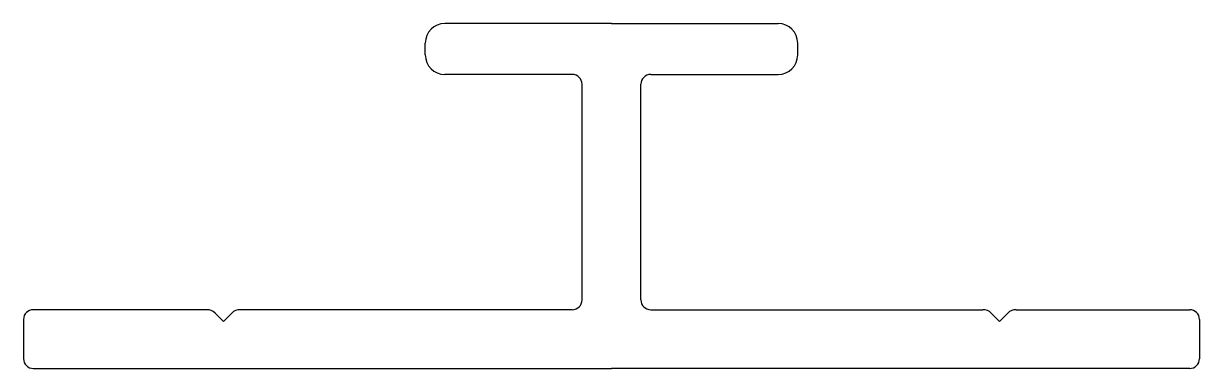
# Model space of a CAD drawing. Extents: x 675.8 to 705.8, y 711.7 to 720.5.
import ezdxf

# ---------------------------------------------------------------- set-up
doc = ezdxf.new("R2010")
doc.units = 0
doc.layers.get('0').update_dxf_attribs({"linetype": 'CONTINUOUS'})

msp = doc.modelspace()

# ---------------------------------------------------------------- linework, layer by layer
at = {"color": 0}
for p, q in [((690.81, 720.514), (686.56, 720.514)), ((690.81, 720.514), (695.06, 720.514)), ((686.06, 719.714), (686.06, 720.014)), ((695.56, 719.714), (695.56, 720.014)), ((689.81, 719.214), (686.56, 719.214)), ((691.81, 719.214), (695.06, 719.214)), ((690.06, 713.464), (690.06, 718.964)), ((691.56, 713.464), (691.56, 718.964)), ((680.486, 713.214), (676.06, 713.214)), ((680.91, 712.914), (680.698, 713.126)), ((680.91, 712.914), (681.122, 713.126)), ((689.81, 713.214), (681.334, 713.214)), ((691.81, 713.214), (700.286, 713.214)), ((700.71, 712.914), (700.498, 713.126)), ((700.71, 712.914), (700.922, 713.126)), ((701.134, 713.214), (705.56, 713.214)), ((675.81, 712.964), (675.81, 711.964)), ((705.81, 712.964), (705.81, 711.964)), ((676.06, 711.714), (690.81, 711.714)), ((705.56, 711.714), (690.81, 711.714))]:
    msp.add_line(p, q, dxfattribs=at)
for centre, radius, start, end in [((686.56, 720.014), 0.5, 90, 180), ((695.06, 720.014), 0.5, 0, 90), ((686.56, 719.714), 0.5, 180, 270), ((695.06, 719.714), 0.5, 270, 0), ((689.81, 718.964), 0.25, 0, 90), ((691.81, 718.964), 0.25, 90, 180), ((689.81, 713.464), 0.25, 270, 0), ((691.81, 713.464), 0.25, 180, 270), ((676.06, 712.964), 0.25, 90, 180), ((680.486, 712.914), 0.3, 45, 90), ((681.334, 712.914), 0.3, 90, 135), ((700.286, 712.914), 0.3, 45, 90), ((701.134, 712.914), 0.3, 90, 135), ((705.56, 712.964), 0.25, 0, 90), ((676.06, 711.964), 0.25, 180, 270), ((705.56, 711.964), 0.25, 270, 0)]:
    msp.add_arc(centre, radius, start, end, dxfattribs=at)

doc.saveas('drawing.dxf')
